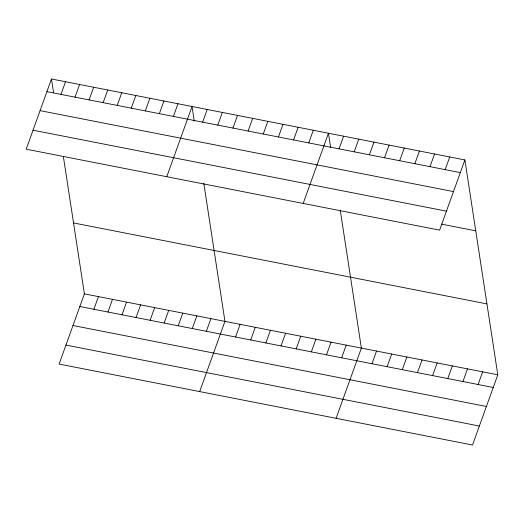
<?xml version="1.0" encoding="UTF-8"?>
<svg xmlns="http://www.w3.org/2000/svg" width="524" height="524" viewBox="0 0 524 524"><rect width="100%" height="100%" fill="white"/><g stroke="black" fill="none" stroke-linecap="round" stroke-linejoin="round"><path stroke-width="0.79" d="M51.476 78.98L26.2 149.189L439.603 230.147L464.886 159.931L51.476 78.98L53.579 92.676M60.974 94.399L65.533 81.731M75.03 97.15L79.589 84.482M89.087 99.907L93.645 87.233M103.143 102.658L107.702 89.99M117.199 105.409L121.758 92.741M131.249 108.16L135.814 95.492M145.305 110.918L149.871 98.243M63.358 156.525L84.397 293.853L59.114 364.069L472.524 445.02L497.8 374.811L464.886 159.931M159.362 113.669L163.927 101.001M93.888 309.271L98.453 296.604M173.418 116.42L177.983 103.752M107.944 312.029L112.503 299.355M166.756 176.719L192.039 106.503L194.26 121.005M122 314.78L126.559 302.106M202.631 122.144L207.196 109.47M136.057 317.531L140.615 304.863M217.794 125.112L222.353 112.437M150.113 320.282L154.672 307.614M232.951 128.079L237.51 115.411M164.169 323.039L168.728 310.365M248.107 131.046L252.673 118.378M178.226 325.79L182.784 313.116M192.282 328.541L196.841 315.874M263.264 134.013L267.829 121.345M206.332 331.292L210.897 318.625M278.427 136.98L282.986 124.312M199.67 391.592L224.953 321.376L203.803 183.315M293.584 139.954L298.143 127.28M235.551 337.017L240.11 324.343M308.741 142.921L313.3 130.253M250.708 339.984L255.267 327.31M303.18 203.43L328.463 133.22L330.683 147.722M265.865 342.951L270.43 330.284M339.061 148.855L343.62 136.188M281.021 345.919L285.587 333.251M354.217 151.822L358.776 139.155M296.184 348.886L300.743 336.218M369.374 154.796L373.933 142.122M311.341 351.859L315.9 339.185M384.531 157.763L389.096 145.089M326.498 354.827L331.057 342.152M399.688 160.73L404.253 148.063M341.655 357.794L346.22 345.126M414.851 163.698L419.41 151.03M336.1 418.309L361.377 348.093L340.227 210.032M430.007 166.665L434.566 153.997M371.974 363.728L376.533 351.06M445.164 169.638L449.73 156.964M387.131 366.702L391.69 354.028M402.288 369.669L406.853 356.995M417.445 372.636L422.01 359.968M432.608 375.603L437.167 362.936M447.765 378.57L452.323 365.903M462.921 381.544L467.487 368.87M478.078 384.511L482.643 371.837M46.918 91.648L460.321 172.606M40.079 110.636L453.489 191.594M33.038 130.201L446.441 211.159M441.444 224.121L475.746 230.842M73.53 222.942L486.94 303.9M84.397 293.853L497.8 374.811M79.831 306.52L493.241 387.478M72.993 325.509L486.403 406.467M65.952 345.074L479.355 426.032"/></g></svg>
